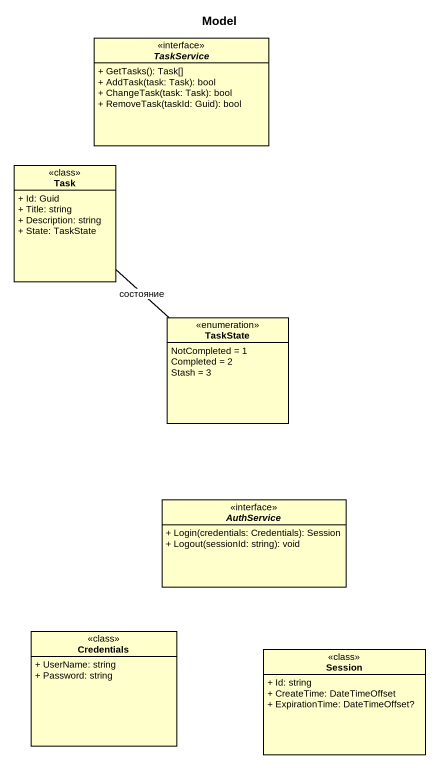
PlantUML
@startuml
title Model
hide circle
hide empty members
skinparam classAttributeIconSize 0
interface TaskService <<interface>> {
  + GetTasks(): Task[]
  + AddTask(task: Task): bool
  + ChangeTask(task: Task): bool
  + RemoveTask(taskId: Guid): bool
}
class Task <<class>> {
  + Id: Guid
  + Title: string
  + Description: string
  + State: TaskState
}
enum TaskState {
  NotCompleted = 1
  Completed = 2
  Stash = 3
}
interface AuthService <<interface>> {
  + Login(credentials: Credentials): Session
  + Logout(sessionId: string): void
}
class Credentials <<class>> {
  + UserName: string
  + Password: string
}
class Session <<class>> {
  + Id: string
  + CreateTime: DateTimeOffset
  + ExpirationTime: DateTimeOffset?
}
Task -- TaskState : состояние
@enduml
